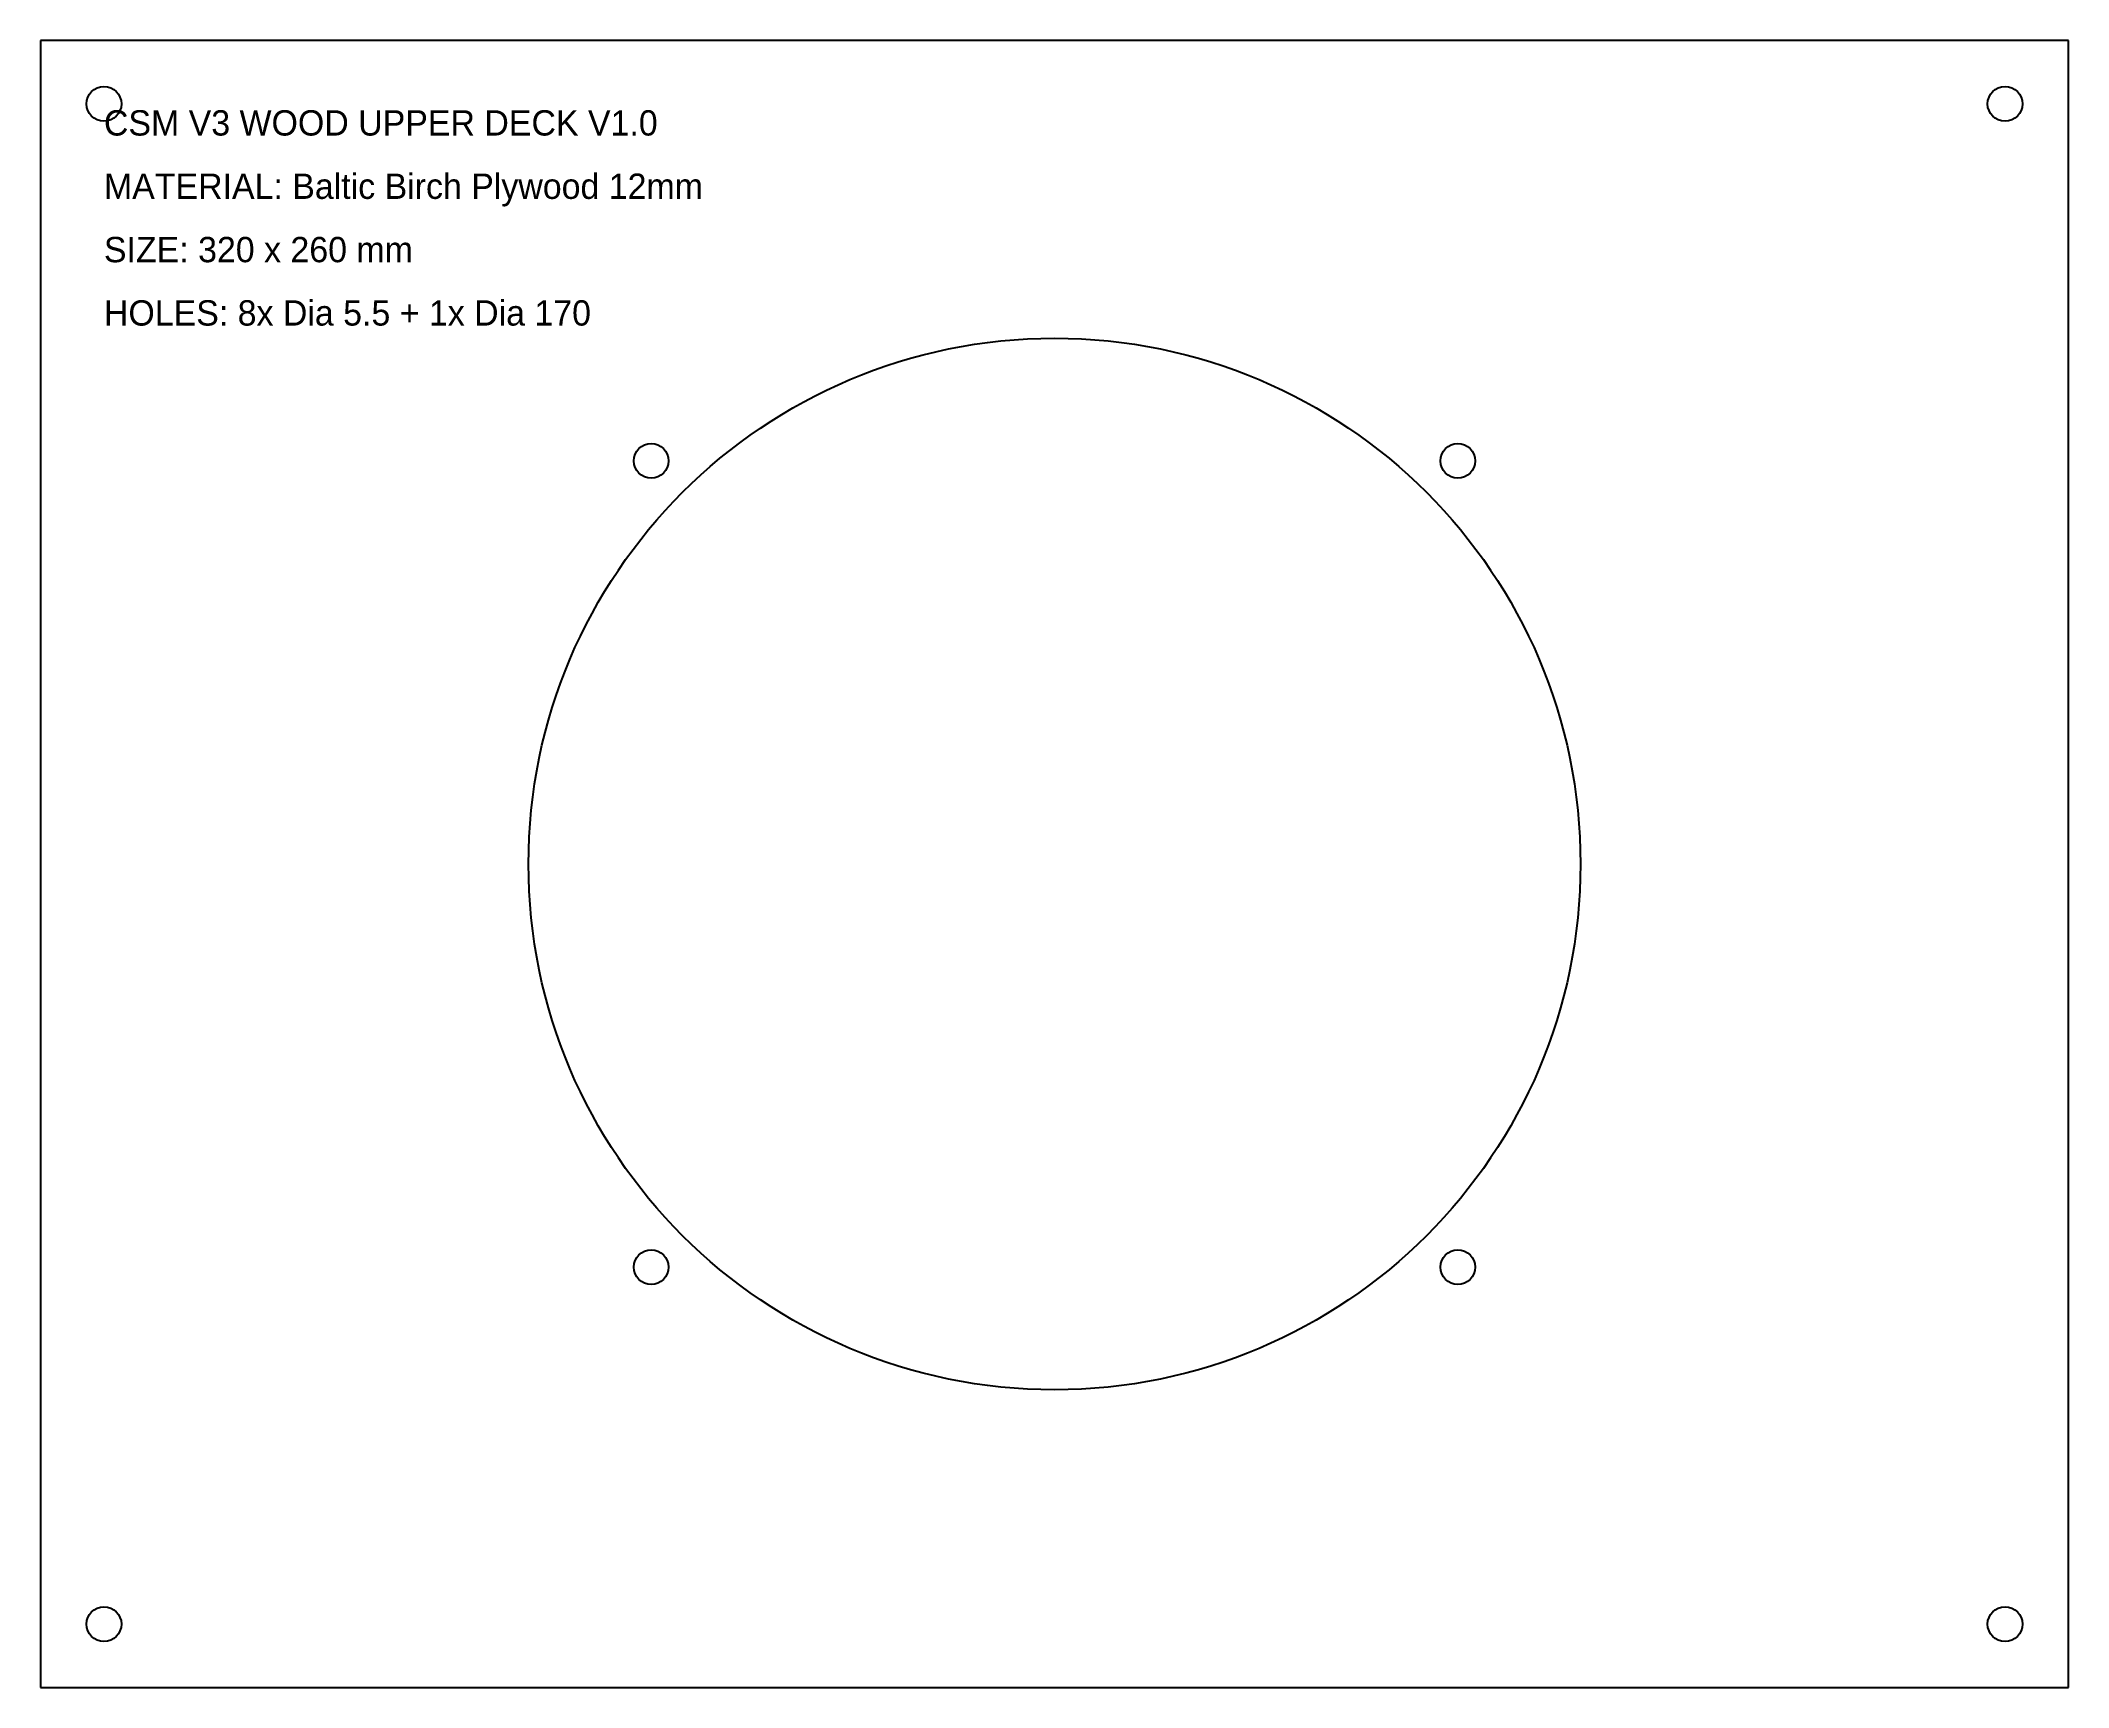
# Model space of a CAD drawing. Header units: millimetres. Extents: x -160 to 160, y -130 to 130.
import ezdxf

# ---------------------------------------------------------------- set-up
doc = ezdxf.new("R2010")
doc.units = ezdxf.units.MM
for name, color, linetype in [('HOLES', 1, 'CONTINUOUS'), ('OUTLINE', 7, 'CONTINUOUS'), ('TEXT', 3, 'CONTINUOUS')]:
    doc.layers.add(name, color=color, linetype=linetype)

msp = doc.modelspace()

# ---------------------------------------------------------------- linework, layer by layer
at = {"layer": 'HOLES'}
for centre, radius in [((-150, 120), 2.75), ((150, 120), 2.75), ((0, 0), 83), ((-63.64, 63.64), 2.75), ((63.64, 63.64), 2.75), ((-63.64, -63.64), 2.75), ((63.64, -63.64), 2.75), ((-150, -120), 2.75), ((150, -120), 2.75)]:
    msp.add_circle(centre, radius, dxfattribs=at)
at = {"layer": 'OUTLINE'}
for p, q in [((160, 130), (-160, 130)), ((-160, 130), (-160, -130)), ((160, -130), (160, 130)), ((-160, -130), (160, -130))]:
    msp.add_line(p, q, dxfattribs=at)

# ---------------------------------------------------------------- texts
at = {"layer": 'TEXT'}
for s, p in [('CSM V3 WOOD UPPER DECK V1.0', (-150, 115)), ('MATERIAL: Baltic Birch Plywood 12mm', (-150, 105)), ('SIZE: 320 x 260 mm', (-150, 95)), ('HOLES: 8x Dia 5.5 + 1x Dia 170', (-150, 85))]:
    msp.add_text(s, height=4, dxfattribs=at).set_placement(p)

doc.saveas('drawing.dxf')
